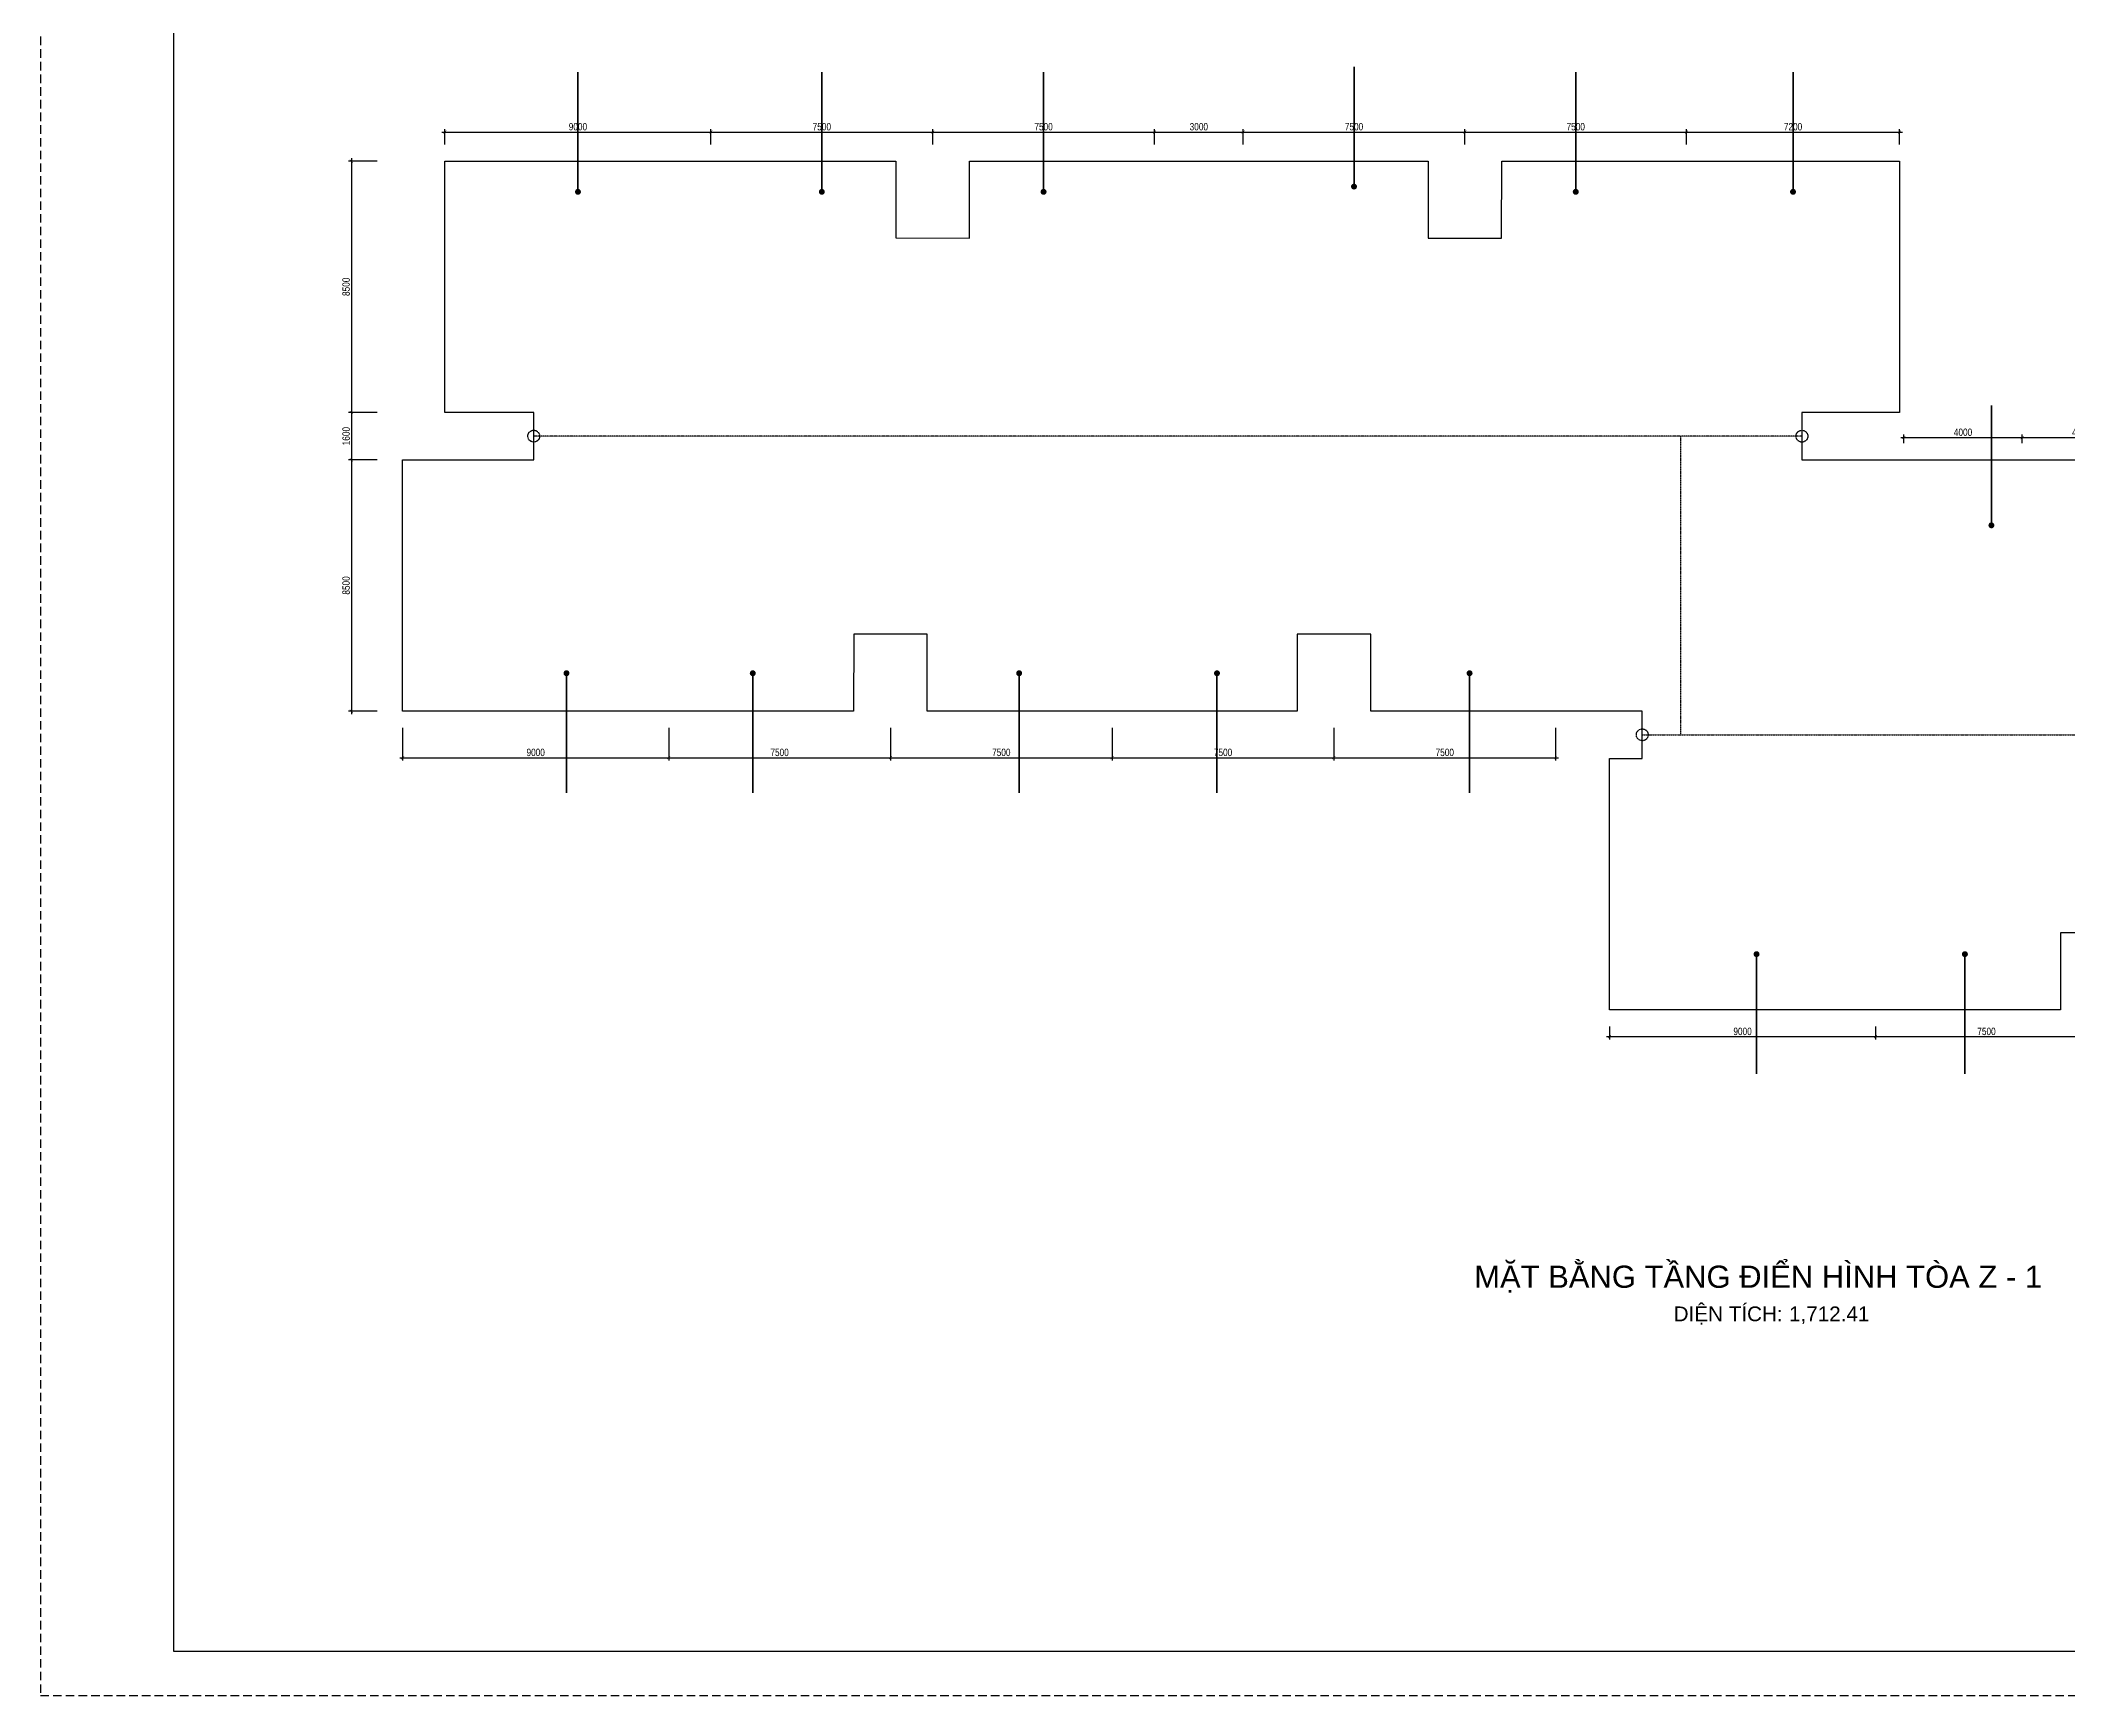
# Model space of a CAD drawing. Header units: millimetres. Extents: x 43 to 126043, y -89269 to -169.
# Drawn here: x 43 to 68604, y -89269 to -33306 of the extents above; entities that cross this region are included whole.
import ezdxf
from ezdxf.enums import TextEntityAlignment as Align

# ---------------------------------------------------------------- set-up
doc = ezdxf.new("R2010")
doc.units = ezdxf.units.MM
doc.linetypes.add('HIDDEN', pattern=[9.525, 6.35, -3.175])
doc.layers.get('0').update_dxf_attribs({"color": 231})
doc.layers.get('DefPoints').update_dxf_attribs({"color": 191})
doc.layers.add('A-SHBD', color=7, linetype='Continuous', lineweight=35)
doc.layers.add('A-TEXT', color=255, linetype='Continuous', lineweight=25)
doc.layers.add('ls-dim', color=7, linetype='Continuous')
doc.layers.add('MDI-BAO', color=1, linetype='Continuous')
doc.layers.add('MDI-HANHLANG', color=5, linetype='HIDDEN', plot=False)
doc.styles.add('250602-MB CO CAU CĂN HO X1-3A-1$0$style1', font='arial.ttf')
doc.styles.add('VTK_Arial', font='arial.ttf', dxfattribs={"width": 0.8})
doc.dimstyles.new('250602-MB CO CAU CĂN HO X1-3A-1$0$Dim_50', dxfattribs={"dimscale": 50, "dimtxt": 2, "dimasz": 1.5, "dimexe": 1, "dimexo": 0, "dimgap": 1, "dimtad": 1, "dimdec": 0, "dimlfac": -1, "dimzin": 12, "dimdsep": 46, "dimtxsty": '250602-MB CO CAU CĂN HO X1-3A-1$0$style1', "dimblk1": '250602-MB CO CAU CĂN HO X1-3A-1$0$_ARCHTICK', "dimblk2": '250602-MB CO CAU CĂN HO X1-3A-1$0$_ARCHTICK', "dimsah": 1, "dimcen": 1.5, "dimdle": 1.5, "dimclrd": 256, "dimclre": 256, "dimclrt": 2, "dimadec": 1, "dimazin": 3, "dimtm": 1e-09, "dimtfac": 0.416667, "dimtdec": 0, "dimtix": 1, "dimtmove": 2, "dimatfit": 3, "dimfxl": 7, "dimfxlon": 1, "dimtolj": 1, "dimtzin": 0, "dimlwd": -1, "dimlwe": -1, "dimarcsym": 1})
doc.dimstyles.new('A-2.5-DIM100', dxfattribs={"dimscale": 100, "dimtxt": 2.5, "dimasz": 1, "dimexe": 1, "dimexo": 0, "dimgap": 0.5, "dimtad": 1, "dimdec": 0, "dimzin": 12, "dimdsep": 46, "dimtxsty": 'VTK_Arial', "dimblk": 'ARCHTICK', "dimcen": 0, "dimdle": 1, "dimclrd": 256, "dimclre": 256, "dimclrt": 7, "dimadec": 1, "dimazin": 3, "dimtfac": 1, "dimtdec": 0, "dimtmove": 0, "dimatfit": 2, "dimfxl": 20, "dimtolj": 1, "dimtzin": 0, "dimlwd": -1, "dimlwe": -1, "dimarcsym": 0})

# ---------------------------------------------------------------- blocks, each defined once
blk = doc.blocks.new('VTK-A1_BoKhungTen')
at = {"layer": 'DefPoints', "linetype": 'HIDDEN', "ltscale": 0.3}
blk.add_lwpolyline([(0, -594), (840, -594), (840, 0), (0, 0)], close=True, dxfattribs=at)
at = {"layer": 'DefPoints'}
blk.add_lwpolyline([(755, -10), (30, -10), (30, -584), (755, -584)], dxfattribs=at)
blk = doc.blocks.new('_ArchTick')
at = {"color": 0, "linetype": 'ByBlock', "const_width": 0.15}
blk.add_lwpolyline([(-0.5, -0.5), (0.5, 0.5)], dxfattribs=at)
blk = doc.blocks.new('*D30')
at = {"layer": 'DefPoints', "color": 0, "transparency": 16777216}
for p in [(13721, -36817, 0), (22721, -36399), (22721, -36817, 0)]:
    blk.add_point(p, dxfattribs=at)
at = {"layer": 'ls-dim', "transparency": 16777216}
for p, q in [((13721, -36817), (13721, -36299)), ((22721, -36817), (22721, -36299)), ((13621, -36399), (22821, -36399))]:
    blk.add_line(p, q, dxfattribs=at)
at = {"layer": 'ls-dim', "transparency": 16777216, "xscale": 100, "yscale": 100, "zscale": 100, "rotation": 180}
blk.add_blockref('_ArchTick', (13721, -36399), dxfattribs=at)
at = {"layer": 'ls-dim', "transparency": 16777216, "xscale": 100, "yscale": 100, "zscale": 100}
blk.add_blockref('_ArchTick', (22721, -36399), dxfattribs=at)
at = {"layer": 'ls-dim', "color": 7, "transparency": 16777216, "insert": (18221, -36221), "char_height": 250, "attachment_point": 5, "style": 'VTK_Arial'}
blk.add_mtext('\\A1;9000', dxfattribs=at)
blk = doc.blocks.new('*D31')
at = {"layer": 'DefPoints', "color": 0, "transparency": 16777216}
for p in [(22721, -36817, 0), (30221, -36399), (30221, -36817, 0)]:
    blk.add_point(p, dxfattribs=at)
at = {"layer": 'ls-dim', "transparency": 16777216}
for p, q in [((22721, -36817), (22721, -36299)), ((30221, -36817), (30221, -36299)), ((22621, -36399), (30321, -36399))]:
    blk.add_line(p, q, dxfattribs=at)
at = {"layer": 'ls-dim', "transparency": 16777216, "xscale": 100, "yscale": 100, "zscale": 100, "rotation": 180}
blk.add_blockref('_ArchTick', (22721, -36399), dxfattribs=at)
at = {"layer": 'ls-dim', "transparency": 16777216, "xscale": 100, "yscale": 100, "zscale": 100}
blk.add_blockref('_ArchTick', (30221, -36399), dxfattribs=at)
at = {"layer": 'ls-dim', "color": 7, "transparency": 16777216, "insert": (26471, -36221), "char_height": 250, "attachment_point": 5, "style": 'VTK_Arial'}
blk.add_mtext('\\A1;7500', dxfattribs=at)
blk = doc.blocks.new('*D32')
at = {"layer": 'DefPoints', "color": 0, "transparency": 16777216}
for p in [(30221, -36817, 0), (37721, -36399), (37721, -36817, 0)]:
    blk.add_point(p, dxfattribs=at)
at = {"layer": 'ls-dim', "transparency": 16777216}
for p, q in [((30221, -36817), (30221, -36299)), ((37721, -36817), (37721, -36299)), ((30121, -36399), (37821, -36399))]:
    blk.add_line(p, q, dxfattribs=at)
at = {"layer": 'ls-dim', "transparency": 16777216, "xscale": 100, "yscale": 100, "zscale": 100, "rotation": 180}
blk.add_blockref('_ArchTick', (30221, -36399), dxfattribs=at)
at = {"layer": 'ls-dim', "transparency": 16777216, "xscale": 100, "yscale": 100, "zscale": 100}
blk.add_blockref('_ArchTick', (37721, -36399), dxfattribs=at)
at = {"layer": 'ls-dim', "color": 7, "transparency": 16777216, "insert": (33971, -36221), "char_height": 250, "attachment_point": 5, "style": 'VTK_Arial'}
blk.add_mtext('\\A1;7500', dxfattribs=at)
blk = doc.blocks.new('*D33')
at = {"layer": 'DefPoints', "color": 0, "transparency": 16777216}
for p in [(37721, -36817, 0), (40722, -36399), (40722, -36817, 0)]:
    blk.add_point(p, dxfattribs=at)
at = {"layer": 'ls-dim', "transparency": 16777216}
for p, q in [((37721, -36817), (37721, -36299)), ((40722, -36817), (40722, -36299)), ((37621, -36399), (40822, -36399))]:
    blk.add_line(p, q, dxfattribs=at)
at = {"layer": 'ls-dim', "transparency": 16777216, "xscale": 100, "yscale": 100, "zscale": 100, "rotation": 180}
blk.add_blockref('_ArchTick', (37721, -36399), dxfattribs=at)
at = {"layer": 'ls-dim', "transparency": 16777216, "xscale": 100, "yscale": 100, "zscale": 100}
blk.add_blockref('_ArchTick', (40722, -36399), dxfattribs=at)
at = {"layer": 'ls-dim', "color": 7, "transparency": 16777216, "insert": (39222, -36221), "char_height": 250, "attachment_point": 5, "style": 'VTK_Arial'}
blk.add_mtext('\\A1;3000', dxfattribs=at)
blk = doc.blocks.new('*D34')
at = {"layer": 'DefPoints', "color": 0, "transparency": 16777216}
for p in [(40722, -36817, 0), (48222, -36399), (48222, -36817, 0)]:
    blk.add_point(p, dxfattribs=at)
at = {"layer": 'ls-dim', "transparency": 16777216}
for p, q in [((40722, -36817), (40722, -36299)), ((48222, -36817), (48222, -36299)), ((40622, -36399), (48322, -36399))]:
    blk.add_line(p, q, dxfattribs=at)
at = {"layer": 'ls-dim', "transparency": 16777216, "xscale": 100, "yscale": 100, "zscale": 100, "rotation": 180}
blk.add_blockref('_ArchTick', (40722, -36399), dxfattribs=at)
at = {"layer": 'ls-dim', "transparency": 16777216, "xscale": 100, "yscale": 100, "zscale": 100}
blk.add_blockref('_ArchTick', (48222, -36399), dxfattribs=at)
at = {"layer": 'ls-dim', "color": 7, "transparency": 16777216, "insert": (44472, -36221), "char_height": 250, "attachment_point": 5, "style": 'VTK_Arial'}
blk.add_mtext('\\A1;7500', dxfattribs=at)
blk = doc.blocks.new('*D35')
at = {"layer": 'DefPoints', "color": 0, "transparency": 16777216}
for p in [(48222, -36817, 0), (55722, -36399), (55722, -36822, 0)]:
    blk.add_point(p, dxfattribs=at)
at = {"layer": 'ls-dim', "transparency": 16777216}
for p, q in [((48222, -36817), (48222, -36299)), ((55722, -36822), (55722, -36299)), ((48122, -36399), (55822, -36399))]:
    blk.add_line(p, q, dxfattribs=at)
at = {"layer": 'ls-dim', "transparency": 16777216, "xscale": 100, "yscale": 100, "zscale": 100, "rotation": 180}
blk.add_blockref('_ArchTick', (48222, -36399), dxfattribs=at)
at = {"layer": 'ls-dim', "transparency": 16777216, "xscale": 100, "yscale": 100, "zscale": 100}
blk.add_blockref('_ArchTick', (55722, -36399), dxfattribs=at)
at = {"layer": 'ls-dim', "color": 7, "transparency": 16777216, "insert": (51972, -36221), "char_height": 250, "attachment_point": 5, "style": 'VTK_Arial'}
blk.add_mtext('\\A1;7500', dxfattribs=at)
blk = doc.blocks.new('*D36')
at = {"layer": 'DefPoints', "color": 0, "transparency": 16777216}
for p in [(55722, -36822, 0), (62922, -36399), (62922, -36822, 0)]:
    blk.add_point(p, dxfattribs=at)
at = {"layer": 'ls-dim', "transparency": 16777216}
for p, q in [((55722, -36822), (55722, -36299)), ((62922, -36822), (62922, -36299)), ((55622, -36399), (63022, -36399))]:
    blk.add_line(p, q, dxfattribs=at)
at = {"layer": 'ls-dim', "transparency": 16777216, "xscale": 100, "yscale": 100, "zscale": 100, "rotation": 180}
blk.add_blockref('_ArchTick', (55722, -36399), dxfattribs=at)
at = {"layer": 'ls-dim', "transparency": 16777216, "xscale": 100, "yscale": 100, "zscale": 100}
blk.add_blockref('_ArchTick', (62922, -36399), dxfattribs=at)
at = {"layer": 'ls-dim', "color": 7, "transparency": 16777216, "insert": (59322, -36221), "char_height": 250, "attachment_point": 5, "style": 'VTK_Arial'}
blk.add_mtext('\\A1;7200', dxfattribs=at)
blk = doc.blocks.new('*D37')
at = {"layer": 'DefPoints', "color": 0, "transparency": 16777216}
for p in [(63072, -46917, 0), (67072, -46731), (67072, -46917, 0)]:
    blk.add_point(p, dxfattribs=at)
at = {"layer": 'ls-dim', "transparency": 16777216}
for p, q in [((62972, -46731), (67172, -46731)), ((63072, -46917), (63072, -46631)), ((67072, -46917), (67072, -46631))]:
    blk.add_line(p, q, dxfattribs=at)
at = {"layer": 'ls-dim', "transparency": 16777216, "xscale": 100, "yscale": 100, "zscale": 100, "rotation": 180}
blk.add_blockref('_ArchTick', (63072, -46731), dxfattribs=at)
at = {"layer": 'ls-dim', "transparency": 16777216, "xscale": 100, "yscale": 100, "zscale": 100}
blk.add_blockref('_ArchTick', (67072, -46731), dxfattribs=at)
at = {"layer": 'ls-dim', "color": 7, "transparency": 16777216, "insert": (65072, -46554), "char_height": 250, "attachment_point": 5, "style": 'VTK_Arial'}
blk.add_mtext('\\A1;4000', dxfattribs=at)
blk = doc.blocks.new('*D38')
at = {"layer": 'DefPoints', "color": 0, "transparency": 16777216}
for p in [(67072, -46917, 0), (71072, -46731), (71072, -46917, 0)]:
    blk.add_point(p, dxfattribs=at)
at = {"layer": 'ls-dim', "transparency": 16777216}
for p, q in [((66972, -46731), (71172, -46731)), ((67072, -46917), (67072, -46631)), ((71072, -46917), (71072, -46631))]:
    blk.add_line(p, q, dxfattribs=at)
at = {"layer": 'ls-dim', "transparency": 16777216, "xscale": 100, "yscale": 100, "zscale": 100, "rotation": 180}
blk.add_blockref('_ArchTick', (67072, -46731), dxfattribs=at)
at = {"layer": 'ls-dim', "transparency": 16777216, "xscale": 100, "yscale": 100, "zscale": 100}
blk.add_blockref('_ArchTick', (71072, -46731), dxfattribs=at)
at = {"layer": 'ls-dim', "color": 7, "transparency": 16777216, "insert": (69072, -46554), "char_height": 250, "attachment_point": 5, "style": 'VTK_Arial'}
blk.add_mtext('\\A1;4000', dxfattribs=at)
blk = doc.blocks.new('*D48')
at = {"layer": 'DefPoints', "color": 0, "transparency": 16777216}
for p in [(62115, -66650, 0), (62115, -66992), (69615, -66650)]:
    blk.add_point(p, dxfattribs=at)
at = {"layer": 'ls-dim', "transparency": 16777216}
for p, q in [((69715, -66992), (62015, -66992)), ((62115, -66650), (62115, -67092)), ((69615, -66650), (69615, -67092))]:
    blk.add_line(p, q, dxfattribs=at)
at = {"layer": 'ls-dim', "transparency": 16777216, "xscale": 100, "yscale": 100, "zscale": 100, "rotation": 180}
blk.add_blockref('_ArchTick', (62115, -66992), dxfattribs=at)
at = {"layer": 'ls-dim', "transparency": 16777216, "xscale": 100, "yscale": 100, "zscale": 100}
blk.add_blockref('_ArchTick', (69615, -66992), dxfattribs=at)
at = {"layer": 'ls-dim', "color": 7, "transparency": 16777216, "insert": (65865, -66815), "char_height": 250, "attachment_point": 5, "style": 'VTK_Arial'}
blk.add_mtext('\\A1;7500', dxfattribs=at)
blk = doc.blocks.new('*D49')
at = {"layer": 'DefPoints', "color": 0, "transparency": 16777216}
for p in [(53115, -66650, 0), (53115, -66992), (62115, -66650, 0)]:
    blk.add_point(p, dxfattribs=at)
at = {"layer": 'ls-dim', "transparency": 16777216}
for p, q in [((62215, -66992), (53015, -66992)), ((53115, -66650), (53115, -67092)), ((62115, -66650), (62115, -67092))]:
    blk.add_line(p, q, dxfattribs=at)
at = {"layer": 'ls-dim', "transparency": 16777216, "xscale": 100, "yscale": 100, "zscale": 100, "rotation": 180}
blk.add_blockref('_ArchTick', (53115, -66992), dxfattribs=at)
at = {"layer": 'ls-dim', "transparency": 16777216, "xscale": 100, "yscale": 100, "zscale": 100}
blk.add_blockref('_ArchTick', (62115, -66992), dxfattribs=at)
at = {"layer": 'ls-dim', "color": 7, "transparency": 16777216, "insert": (57615, -66815), "char_height": 250, "attachment_point": 5, "style": 'VTK_Arial'}
blk.add_mtext('\\A1;9000', dxfattribs=at)
blk = doc.blocks.new('*D50')
at = {"layer": 'DefPoints', "color": 0, "transparency": 16777216}
for p in [(12292, -56550, 0), (21292, -56550, 0), (21292, -57558)]:
    blk.add_point(p, dxfattribs=at)
at = {"layer": 'ls-dim', "transparency": 16777216}
for p, q in [((12292, -56550), (12292, -57658)), ((21292, -56550), (21292, -57658)), ((12192, -57558), (21392, -57558))]:
    blk.add_line(p, q, dxfattribs=at)
at = {"layer": 'ls-dim', "transparency": 16777216, "xscale": 100, "yscale": 100, "zscale": 100, "rotation": 180}
blk.add_blockref('_ArchTick', (12292, -57558), dxfattribs=at)
at = {"layer": 'ls-dim', "transparency": 16777216, "xscale": 100, "yscale": 100, "zscale": 100}
blk.add_blockref('_ArchTick', (21292, -57558), dxfattribs=at)
at = {"layer": 'ls-dim', "color": 7, "transparency": 16777216, "insert": (16792, -57380), "char_height": 250, "attachment_point": 5, "style": 'VTK_Arial'}
blk.add_mtext('\\A1;9000', dxfattribs=at)
blk = doc.blocks.new('*D51')
at = {"layer": 'DefPoints', "color": 0, "transparency": 16777216}
for p in [(21292, -56550, 0), (28792, -56550, 0), (28792, -57558)]:
    blk.add_point(p, dxfattribs=at)
at = {"layer": 'ls-dim', "transparency": 16777216}
for p, q in [((21292, -56550), (21292, -57658)), ((28792, -56550), (28792, -57658)), ((21192, -57558), (28892, -57558))]:
    blk.add_line(p, q, dxfattribs=at)
at = {"layer": 'ls-dim', "transparency": 16777216, "xscale": 100, "yscale": 100, "zscale": 100}
for p, rotation in [((21292, -57558), 179.9999999999999), ((28792, -57558), 359.9999999999999)]:
    blk.add_blockref('_ArchTick', p, dxfattribs=dict(at, rotation=rotation))
at = {"layer": 'ls-dim', "color": 7, "transparency": 16777216, "insert": (25042, -57380), "char_height": 250, "attachment_point": 5, "style": 'VTK_Arial'}
blk.add_mtext('\\A1;7500', dxfattribs=at)
blk = doc.blocks.new('*D52')
at = {"layer": 'DefPoints', "color": 0, "transparency": 16777216}
for p in [(28792, -56550, 0), (36292, -56550, 0), (36292, -57558)]:
    blk.add_point(p, dxfattribs=at)
at = {"layer": 'ls-dim', "transparency": 16777216}
for p, q in [((28792, -56550), (28792, -57658)), ((36292, -56550), (36292, -57658)), ((28692, -57558), (36392, -57558))]:
    blk.add_line(p, q, dxfattribs=at)
at = {"layer": 'ls-dim', "transparency": 16777216, "xscale": 100, "yscale": 100, "zscale": 100}
for p, rotation in [((28792, -57558), 179.9999999999999), ((36292, -57558), 359.9999999999999)]:
    blk.add_blockref('_ArchTick', p, dxfattribs=dict(at, rotation=rotation))
at = {"layer": 'ls-dim', "color": 7, "transparency": 16777216, "insert": (32542, -57380), "char_height": 250, "attachment_point": 5, "style": 'VTK_Arial'}
blk.add_mtext('\\A1;7500', dxfattribs=at)
blk = doc.blocks.new('*D53')
at = {"layer": 'DefPoints', "color": 0, "transparency": 16777216}
for p in [(36292, -56550, 0), (43792, -56550, 0), (43792, -57558)]:
    blk.add_point(p, dxfattribs=at)
at = {"layer": 'ls-dim', "transparency": 16777216}
for p, q in [((36292, -56550), (36292, -57658)), ((43792, -56550), (43792, -57658)), ((36192, -57558), (43892, -57558))]:
    blk.add_line(p, q, dxfattribs=at)
at = {"layer": 'ls-dim', "transparency": 16777216, "xscale": 100, "yscale": 100, "zscale": 100}
for p, rotation in [((36292, -57558), 179.9999999999999), ((43792, -57558), 359.9999999999999)]:
    blk.add_blockref('_ArchTick', p, dxfattribs=dict(at, rotation=rotation))
at = {"layer": 'ls-dim', "color": 7, "transparency": 16777216, "insert": (40042, -57380), "char_height": 250, "attachment_point": 5, "style": 'VTK_Arial'}
blk.add_mtext('\\A1;7500', dxfattribs=at)
blk = doc.blocks.new('*D54')
at = {"layer": 'DefPoints', "color": 0, "transparency": 16777216}
for p in [(43792, -56550, 0), (51292, -56550, 0), (51292, -57558)]:
    blk.add_point(p, dxfattribs=at)
at = {"layer": 'ls-dim', "transparency": 16777216}
for p, q in [((43792, -56550), (43792, -57658)), ((51292, -56550), (51292, -57658)), ((43692, -57558), (51392, -57558))]:
    blk.add_line(p, q, dxfattribs=at)
at = {"layer": 'ls-dim', "transparency": 16777216, "xscale": 100, "yscale": 100, "zscale": 100}
for p, rotation in [((43792, -57558), 179.9999999999999), ((51292, -57558), 359.9999999999999)]:
    blk.add_blockref('_ArchTick', p, dxfattribs=dict(at, rotation=rotation))
at = {"layer": 'ls-dim', "color": 7, "transparency": 16777216, "insert": (47542, -57380), "char_height": 250, "attachment_point": 5, "style": 'VTK_Arial'}
blk.add_mtext('\\A1;7500', dxfattribs=at)
blk = doc.blocks.new('*D55')
at = {"layer": 'DefPoints', "color": 0, "transparency": 16777216}
for p in [(11427, -37384), (10557, -45884), (11427, -45884)]:
    blk.add_point(p, dxfattribs=at)
at = {"layer": 'ls-dim', "transparency": 16777216}
for p, q in [((11427, -37384), (10457, -37384)), ((10557, -37284), (10557, -45984)), ((11427, -45884), (10457, -45884))]:
    blk.add_line(p, q, dxfattribs=at)
at = {"layer": 'ls-dim', "transparency": 16777216, "xscale": 100, "yscale": 100, "zscale": 100}
for p, rotation in [((10557, -37384), 90), ((10557, -45884), 270)]:
    blk.add_blockref('_ArchTick', p, dxfattribs=dict(at, rotation=rotation))
at = {"layer": 'ls-dim', "color": 7, "transparency": 16777216, "insert": (10380, -41634), "char_height": 250, "attachment_point": 5, "rotation": 90, "style": 'VTK_Arial'}
blk.add_mtext('\\A1;8500', dxfattribs=at)
blk = doc.blocks.new('*D56')
at = {"layer": 'DefPoints', "color": 0, "transparency": 16777216}
for p in [(11427, -45884), (10557, -47483), (11427, -47483)]:
    blk.add_point(p, dxfattribs=at)
at = {"layer": 'ls-dim', "transparency": 16777216}
for p, q in [((11427, -45884), (10457, -45884)), ((10557, -45784), (10557, -47583)), ((11427, -47483), (10457, -47483))]:
    blk.add_line(p, q, dxfattribs=at)
at = {"layer": 'ls-dim', "transparency": 16777216, "xscale": 100, "yscale": 100, "zscale": 100}
for p, rotation in [((10557, -45884), 90), ((10557, -47483), 270)]:
    blk.add_blockref('_ArchTick', p, dxfattribs=dict(at, rotation=rotation))
at = {"layer": 'ls-dim', "color": 7, "transparency": 16777216, "insert": (10380, -46684), "char_height": 250, "attachment_point": 5, "rotation": 90, "style": 'VTK_Arial'}
blk.add_mtext('\\A1;1600', dxfattribs=at)
blk = doc.blocks.new('*D57')
at = {"layer": 'DefPoints', "color": 0, "transparency": 16777216}
for p in [(11427, -47483), (10557, -55983), (11427, -55983)]:
    blk.add_point(p, dxfattribs=at)
at = {"layer": 'ls-dim', "transparency": 16777216}
for p, q in [((11427, -47483), (10457, -47483)), ((10557, -47383), (10557, -56083)), ((11427, -55983), (10457, -55983))]:
    blk.add_line(p, q, dxfattribs=at)
at = {"layer": 'ls-dim', "transparency": 16777216, "xscale": 100, "yscale": 100, "zscale": 100}
for p, rotation in [((10557, -47483), 90), ((10557, -55983), 270)]:
    blk.add_blockref('_ArchTick', p, dxfattribs=dict(at, rotation=rotation))
at = {"layer": 'ls-dim', "color": 7, "transparency": 16777216, "insert": (10380, -51733), "char_height": 250, "attachment_point": 5, "rotation": 90, "style": 'VTK_Arial'}
blk.add_mtext('\\A1;8500', dxfattribs=at)
blk = doc.blocks.new('250602-MB CO CAU CĂN HO X1-3A-1$0$_ARCHTICK')
at = {"color": 0, "linetype": 'ByBlock', "const_width": 0.15}
blk.add_lwpolyline([(-0.5, -0.5), (0.5, 0.5)], dxfattribs=at)

msp = doc.modelspace()

# ---------------------------------------------------------------- linework, layer by layer
at = {"layer": 'MDI-BAO', "elevation": 0}
msp.add_lwpolyline([(70857.1, -63483.5), (68369.6, -63483.8), (68369.6, -66083.5), (53114.6, -66083.5), (53114.6, -57583.5), (54221.9, -57583.5), (54221.9, -55983.6), (45037, -55983.4), (45037, -53383.8), (42549.5, -53383.4), (42547, -55983.4), (30037, -55983.4), (30034.5, -53383.4), (27549.5, -53383.4), (27547, -55983.4), (12292, -55983.4), (12292, -47483.4), (16727, -47483.5), (16727, -45883.6), (16212.8, -45883.6), (13721.4, -45883.6), (13721.4, -37383.6), (28976.4, -37385.9), (28976.4, -39983.3), (31465.2, -39983.6), (31467.7, -37386.2), (46975.6, -37388.5), (46978.1, -39988.5), (49465.6, -39988.5), (49468.1, -37388.5), (62921.9, -37388.5), (62921.9, -45888.5), (62921.9, -45888.5), (59621.9, -45888.5), (59621.9, -47483.5), (71221.9, -47483.5)], dxfattribs=at)
at = {"layer": 'MDI-HANHLANG'}
for p, q in [((59621.9, -46682.3, 0), (16727, -46683.5, 0)), ((55521.9, -56783.5), (55521.9, -46682.3)), ((54221.9, -56783.5, 0), (99679.6, -56783.5, 0))]:
    msp.add_line(p, q, dxfattribs=at)
for centre in [(16727, -46683.5, 0), (59621.9, -46686, 0), (54221.9, -56783.5, 0)]:
    msp.add_circle(centre, 200, dxfattribs=at)

# ---------------------------------------------------------------- block references
at = {"layer": 'DefPoints', "xscale": 150, "yscale": 150, "zscale": 150}
msp.add_blockref('VTK-A1_BoKhungTen', (43.4, -168.9), dxfattribs=at)

# ---------------------------------------------------------------- texts
at = {"layer": 'A-TEXT', "style": 'VTK_Arial'}
msp.add_text('MẶT BẰNG TẦNG ĐIỂN HÌNH TÒA Z - 1', height=750, dxfattribs=at).set_placement((58141.5, -75483.9), align=Align.CENTER)
for s, p in [('DIỆN TÍCH:', (55283.9, -76615)), ('1,712.41', (59185.3, -76615))]:
    msp.add_text(s, height=500, dxfattribs=at).set_placement(p)

# ---------------------------------------------------------------- dimensions: what is measured, and where the dimension line sits
at = {"layer": 'ls-dim'}
for p1, p2, distance, picture, middle in [((13721.4, -36817, 0), (22721.4, -36817, 0), 418.4, '*D30', (18221.4, -36221, 0)), ((11426.8, -37383.6), (11426.8, -45883.6), -869.3, '*D55', (10379.8, -41633.6)), ((63071.9, -46916.9, 0), (67071.9, -46916.9, 0), 185.5, '*D37', (65071.9, -46553.8)), ((12292, -56550, 0), (21292, -56550, 0), -1007.9, '*D50', (16792, -57380.3))]:
    dim = msp.add_aligned_dim(p1=p1, p2=p2, distance=distance, dimstyle='A-2.5-DIM100', override={"dimpost": '\\X'}, dxfattribs=at)
    dim.commit()
    dim.dimension.update_dxf_attribs({"geometry": picture, "text_midpoint": middle})
for base, p1, p2, angle, picture, middle in [((30221.4, -36398.6, 0), (22721.4, -36817, 0), (30221.4, -36817, 0), 180, '*D31', (26471.4, -36221, 0)), ((37721.4, -36398.6, 0), (30221.4, -36817, 0), (37721.4, -36817, 0), 180, '*D32', (33971.4, -36221, 0)), ((40721.8867, -36398.6451), (37721.4027, -36817.0376, 0), (40721.8867, -36817.0376, 0), 180, '*D33', (39221.6447, -36220.9166)), ((48221.9, -36398.6), (40721.9, -36817, 0), (48221.9, -36817, 0), 180, '*D34', (44471.9, -36221)), ((55721.9, -36398.6), (48221.9, -36817, 0), (55721.9, -36822, 0), 180, '*D35', (51971.9, -36221)), ((62921.9, -36398.6), (55721.9, -36822, 0), (62921.9, -36822, 0), 180, '*D36', (59321.9, -36221)), ((10557.5, -47483.4), (11426.8, -45883.6), (11426.8, -47483.4), 90, '*D56', (10379.8, -46683.5)), ((71071.9, -46731.5), (67071.9, -46916.9, 0), (71071.9, -46916.9, 0), 180, '*D38', (69071.9, -46553.8)), ((10557.5, -55983.4), (11426.8, -47483.4), (11426.8, -55983.4), 90, '*D57', (10379.8, -51733.4)), ((28792, -57557.9), (21292, -56550, 0), (28792, -56550, 0), 180, '*D51', (25042, -57380.3)), ((36292, -57557.9), (28792, -56550, 0), (36292, -56550, 0), 180, '*D52', (32542, -57380.3)), ((43792, -57557.9), (36292, -56550, 0), (43792, -56550, 0), 180, '*D53', (40042, -57380.3)), ((51292, -57557.9), (43792, -56550, 0), (51292, -56550, 0), 180, '*D54', (47542, -57380.3)), ((53114.6, -66992.2), (62114.6, -66650, 0), (53114.6, -66650, 0), 359.999957, '*D49', (57614.6, -66814.6)), ((62114.6, -66992.2), (69614.6, -66650), (62114.6, -66650, 0), 359.999957, '*D48', (65864.6, -66814.6))]:
    dim = msp.add_linear_dim(base=base, p1=p1, p2=p2, angle=angle, dimstyle='A-2.5-DIM100', override={"dimpost": '\\X', "dimtmove": 1}, dxfattribs=at)
    dim.commit()
    dim.dimension.update_dxf_attribs({"geometry": picture, "text_midpoint": middle})

# ---------------------------------------------------------------- leaders
at = {"layer": 'A-SHBD'}
for points in [[(44472, -38244.7), (44471.7, -34197.3)], [(18221.6, -38422.3, 0), (18221.3, -34375, 0)], [(26471.6, -38422.3, 0), (26471.3, -34375, 0)], [(33971.6, -38422.3, 0), (33971.3, -34375, 0)], [(51972, -38422.3), (51971.7, -34375)], [(59322, -38422.3), (59321.7, -34375)], [(66032.6, -49699.2, 0), (66032.3, -45651.8, 0)], [(17833.2, -54701.7), (17832.9, -58749)], [(24134.6, -54701.7), (24134.3, -58749)], [(33144.5, -54701.7), (33144.2, -58749)], [(39836.6, -54701.7), (39836.3, -58749)], [(48380.6, -54701.7), (48380.3, -58749)], [(58087.9, -64200.4, 0), (58087.6, -68247.7, 0)], [(65135.6, -64200.4, 0), (65135.3, -68247.7, 0)]]:
    msp.add_leader(points, dimstyle='250602-MB CO CAU CĂN HO X1-3A-1$0$Dim_50', override={"dimasz": 4, "dimtad": 0, "dimldrblk": 'Dot', "dimtfill": 1}, dxfattribs=at)

doc.saveas('drawing.dxf')
